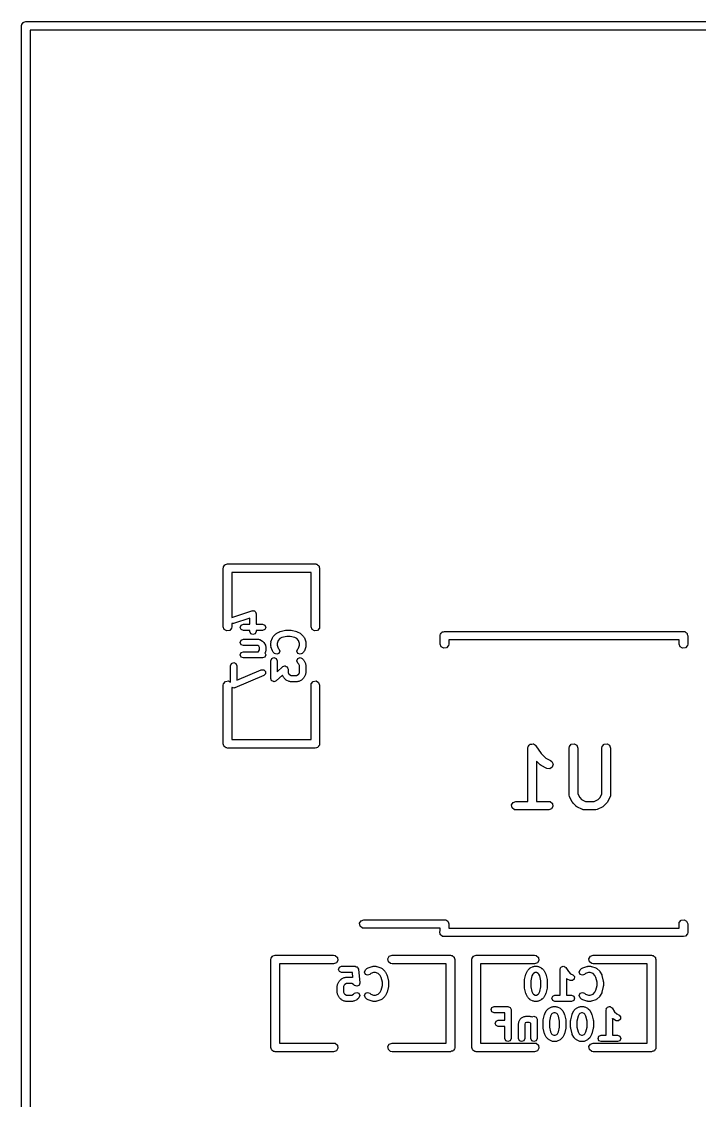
# Model space of a CAD drawing. Extents: x 0.04 to 3.57, y 0.34 to 1.61.
# Drawn here: x 0.035 to 0.499, y 0.874 to 1.611 of the extents above; entities that cross this region are included whole.
import ezdxf

# ---------------------------------------------------------------- set-up
doc = ezdxf.new("R2010")
doc.units = 0
doc.header["$MEASUREMENT"] = 0
doc.layers.add('BLACK', color=7, linetype='CONTINUOUS')

msp = doc.modelspace()

# ---------------------------------------------------------------- linework, layer by layer
at = {"layer": 'BLACK', "linetype": 'CONTINUOUS'}
for p, q in [((0.035394, 1.60787), (0.035461, 1.60826)), ((0.035394, 0.407087), (0.035394, 1.60787)), ((0.035438, 1.60839), (0.035504, 1.6085)), ((0.035461, 1.60826), (0.035438, 1.60839)), ((0.035504, 1.6085), (0.035572, 1.60888)), ((0.035572, 1.60888), (0.036065, 1.60947)), ((0.036065, 1.60947), (0.036449, 1.61014)), ((0.036449, 1.61014), (0.036699, 1.61023)), ((0.036699, 1.61023), (0.03687, 1.61043)), ((0.03687, 1.61043), (0.037626, 1.61056)), ((0.037626, 1.61056), (0.038346, 1.61083)), ((0.038346, 1.61083), (1.77063, 1.61083)), ((0.041299, 1.60492), (0.041299, 0.410039)), ((1.76768, 1.60492), (0.041299, 1.60492)), ((0.173525, 1.23827), (0.174018, 1.23886)), ((0.174018, 1.23886), (0.174401, 1.23953)), ((0.174401, 1.23953), (0.174652, 1.23962)), ((0.174652, 1.23962), (0.174823, 1.23982)), ((0.174823, 1.23982), (0.175578, 1.23995)), ((0.175578, 1.23995), (0.176299, 1.24022)), ((0.176299, 1.24022), (0.236299, 1.24022)), ((0.236299, 1.24022), (0.236683, 1.24015)), ((0.236683, 1.24015), (0.236812, 1.24017)), ((0.236812, 1.24017), (0.236926, 1.24011)), ((0.236926, 1.24011), (0.237309, 1.24004)), ((0.237309, 1.24004), (0.237897, 1.23955)), ((0.237897, 1.23955), (0.238561, 1.23916)), ((0.238561, 1.23916), (0.238652, 1.23891)), ((0.238652, 1.23891), (0.238856, 1.23874)), ((0.238856, 1.23874), (0.23899, 1.23798)), ((0.173346, 1.23726), (0.173414, 1.23765)), ((0.173346, 1.19726), (0.173346, 1.23726)), ((0.173391, 1.23778), (0.173457, 1.23789)), ((0.173414, 1.23765), (0.173391, 1.23778)), ((0.173457, 1.23789), (0.173525, 1.23827)), ((0.233346, 1.23431), (0.179252, 1.23431)), ((0.179252, 1.23431), (0.179252, 1.20365)), ((0.233346, 1.19726), (0.233346, 1.23431)), ((0.23899, 1.23798), (0.239252, 1.23726)), ((0.239252, 1.23726), (0.239252, 1.19726)), ((0.179252, 1.20365), (0.192965, 1.20822)), ((0.191494, 1.2032), (0.180253, 1.19946)), ((0.191494, 1.19895), (0.191494, 1.2032)), ((0.192965, 1.20822), (0.193317, 1.2082)), ((0.193317, 1.2082), (0.193644, 1.20834)), ((0.193644, 1.20834), (0.194107, 1.20814)), ((0.194107, 1.20814), (0.194606, 1.20811)), ((0.194606, 1.20811), (0.194838, 1.20784)), ((0.194838, 1.20784), (0.195165, 1.20771)), ((0.195165, 1.20771), (0.195356, 1.20724)), ((0.195356, 1.20724), (0.195684, 1.20687)), ((0.195684, 1.20687), (0.195659, 1.20651)), ((0.195659, 1.20651), (0.195794, 1.20619)), ((0.195794, 1.20619), (0.195794, 1.19895)), ((0.174037, 1.19537), (0.173346, 1.19726)), ((0.175786, 1.19436), (0.174037, 1.19537)), ((0.177776, 1.19471), (0.175786, 1.19436)), ((0.179074, 1.19625), (0.177776, 1.19471)), ((0.179252, 1.19726), (0.179074, 1.19625)), ((0.180253, 1.19946), (0.179252, 1.19953)), ((0.179252, 1.19953), (0.179252, 1.19726)), ((0.184928, 1.1968), (0.185557, 1.19832)), ((0.185557, 1.19528), (0.184928, 1.1968)), ((0.185557, 1.19832), (0.187078, 1.19895)), ((0.187078, 1.19465), (0.185557, 1.19528)), ((0.187078, 1.19895), (0.191494, 1.19895)), ((0.191494, 1.19465), (0.187078, 1.19465)), ((0.191494, 1.19399), (0.191494, 1.19465)), ((0.195794, 1.19895), (0.200211, 1.19895)), ((0.200211, 1.19465), (0.195794, 1.19465)), ((0.195794, 1.19465), (0.195794, 1.19399)), ((0.200211, 1.19895), (0.201731, 1.19832)), ((0.201731, 1.19528), (0.200211, 1.19465)), ((0.201731, 1.19832), (0.202361, 1.1968)), ((0.202361, 1.1968), (0.201731, 1.19528)), ((0.21218, 1.19389), (0.215932, 1.19483)), ((0.215932, 1.19483), (0.216202, 1.19479)), ((0.216202, 1.19479), (0.216454, 1.19489)), ((0.216454, 1.19489), (0.219268, 1.19489)), ((0.219268, 1.19489), (0.21952, 1.19479)), ((0.21952, 1.19479), (0.21979, 1.19483)), ((0.21979, 1.19483), (0.223542, 1.19389)), ((0.234037, 1.19537), (0.233346, 1.19726)), ((0.235786, 1.19436), (0.234037, 1.19537)), ((0.237776, 1.19471), (0.235786, 1.19436)), ((0.239074, 1.19625), (0.237776, 1.19471)), ((0.239252, 1.19726), (0.239074, 1.19625)), ((0.184928, 1.18649), (0.185557, 1.18801)), ((0.185557, 1.18801), (0.187078, 1.18864)), ((0.187078, 1.18864), (0.197397, 1.18864)), ((0.192124, 1.19247), (0.191494, 1.19399)), ((0.193644, 1.19184), (0.192124, 1.19247)), ((0.195165, 1.19247), (0.193644, 1.19184)), ((0.195794, 1.19399), (0.195165, 1.19247)), ((0.197397, 1.18864), (0.197859, 1.18844)), ((0.197859, 1.18844), (0.198358, 1.18841)), ((0.198358, 1.18841), (0.200235, 1.18747)), ((0.200235, 1.18747), (0.200681, 1.18696)), ((0.205971, 1.18686), (0.20691, 1.18967)), ((0.20691, 1.18967), (0.207237, 1.19005)), ((0.207237, 1.19005), (0.207429, 1.19051)), ((0.207429, 1.19051), (0.209305, 1.19239)), ((0.209305, 1.19239), (0.209632, 1.19252)), ((0.209632, 1.19252), (0.209864, 1.19279)), ((0.209864, 1.19279), (0.21174, 1.19373)), ((0.210828, 1.18783), (0.210161, 1.18583)), ((0.212099, 1.1891), (0.210828, 1.18783)), ((0.21174, 1.19373), (0.211984, 1.19374)), ((0.211984, 1.19374), (0.21218, 1.19389)), ((0.213452, 1.18978), (0.212099, 1.1891)), ((0.216719, 1.19059), (0.213452, 1.18978)), ((0.219004, 1.19059), (0.216719, 1.19059)), ((0.22227, 1.18978), (0.219004, 1.19059)), ((0.223623, 1.1891), (0.22227, 1.18978)), ((0.223542, 1.19389), (0.223738, 1.19374)), ((0.224894, 1.18783), (0.223623, 1.1891)), ((0.223738, 1.19374), (0.223982, 1.19373)), ((0.223982, 1.19373), (0.225858, 1.19279)), ((0.225561, 1.18583), (0.224894, 1.18783)), ((0.225858, 1.19279), (0.22609, 1.19252)), ((0.22609, 1.19252), (0.226417, 1.19239)), ((0.226417, 1.19239), (0.228293, 1.19051)), ((0.228293, 1.19051), (0.228485, 1.19005)), ((0.228485, 1.19005), (0.228813, 1.18967)), ((0.228813, 1.18967), (0.229751, 1.18686)), ((0.321654, 1.19114), (0.321721, 1.19153)), ((0.321654, 1.18543), (0.321654, 1.19114)), ((0.321698, 1.19165), (0.321764, 1.19177)), ((0.321721, 1.19153), (0.321698, 1.19165)), ((0.321764, 1.19177), (0.321832, 1.19215)), ((0.321832, 1.19215), (0.322325, 1.19274)), ((0.322325, 1.19274), (0.322708, 1.1934)), ((0.322708, 1.1934), (0.322959, 1.19349)), ((0.322959, 1.19349), (0.32313, 1.1937)), ((0.32313, 1.1937), (0.323885, 1.19383)), ((0.323885, 1.19383), (0.324606, 1.19409)), ((0.324606, 1.19409), (0.487992, 1.19409)), ((0.485039, 1.18819), (0.327559, 1.18819)), ((0.327559, 1.18819), (0.327559, 1.18543)), ((0.485039, 1.18543), (0.485039, 1.18819)), ((0.487992, 1.19409), (0.488376, 1.19403)), ((0.488376, 1.19403), (0.488505, 1.19405)), ((0.488505, 1.19405), (0.488619, 1.19398)), ((0.488619, 1.19398), (0.489002, 1.19392)), ((0.489002, 1.19392), (0.48959, 1.19342)), ((0.48959, 1.19342), (0.490254, 1.19304)), ((0.490254, 1.19304), (0.490345, 1.19279)), ((0.490345, 1.19279), (0.490549, 1.19262)), ((0.490549, 1.19262), (0.490683, 1.19186)), ((0.490683, 1.19186), (0.490945, 1.19114)), ((0.490945, 1.19114), (0.490945, 1.18543)), ((0.185557, 1.18496), (0.184928, 1.18649)), ((0.187078, 1.18434), (0.185557, 1.18496)), ((0.185557, 1.17956), (0.187078, 1.18019)), ((0.196889, 1.18434), (0.187078, 1.18434)), ((0.187078, 1.18019), (0.197444, 1.18019)), ((0.19767, 1.18394), (0.196889, 1.18434)), ((0.197444, 1.18019), (0.197506, 1.18025)), ((0.197506, 1.18025), (0.198061, 1.18136)), ((0.198061, 1.18316), (0.19767, 1.18394)), ((0.198061, 1.18136), (0.198061, 1.18316)), ((0.200681, 1.18696), (0.201196, 1.18651)), ((0.201196, 1.18651), (0.202134, 1.18463)), ((0.202134, 1.1799), (0.201839, 1.1793)), ((0.202134, 1.18463), (0.20217, 1.18413)), ((0.20217, 1.18039), (0.202134, 1.1799)), ((0.20217, 1.18413), (0.202361, 1.18367)), ((0.202361, 1.18086), (0.20217, 1.18039)), ((0.202361, 1.18367), (0.202361, 1.18086)), ((0.205861, 1.18618), (0.205996, 1.1865)), ((0.205861, 1.1843), (0.205861, 1.18618)), ((0.205996, 1.18397), (0.205861, 1.1843)), ((0.205996, 1.1865), (0.205971, 1.18686)), ((0.205971, 1.18362), (0.205996, 1.18397)), ((0.20691, 1.18081), (0.205971, 1.18362)), ((0.207237, 1.18043), (0.20691, 1.18081)), ((0.207429, 1.17996), (0.207237, 1.18043)), ((0.208367, 1.17903), (0.207429, 1.17996)), ((0.210161, 1.18583), (0.210161, 1.18465)), ((0.210161, 1.18465), (0.210828, 1.18265)), ((0.210828, 1.18265), (0.211408, 1.18207)), ((0.211408, 1.18207), (0.212037, 1.18055)), ((0.212037, 1.18055), (0.211408, 1.17903)), ((0.223685, 1.18055), (0.224315, 1.18207)), ((0.224315, 1.17903), (0.223685, 1.18055)), ((0.224315, 1.18207), (0.224894, 1.18265)), ((0.224894, 1.18265), (0.225561, 1.18465)), ((0.225561, 1.18465), (0.225561, 1.18583)), ((0.228293, 1.17996), (0.227355, 1.17903)), ((0.228485, 1.18043), (0.228293, 1.17996)), ((0.228813, 1.18081), (0.228485, 1.18043)), ((0.229751, 1.18362), (0.228813, 1.18081)), ((0.229751, 1.18686), (0.229726, 1.1865)), ((0.229726, 1.1865), (0.229861, 1.18618)), ((0.229861, 1.1843), (0.229726, 1.18397)), ((0.229726, 1.18397), (0.229751, 1.18362)), ((0.229861, 1.18618), (0.229861, 1.1843)), ((0.322344, 1.18354), (0.321654, 1.18543)), ((0.324094, 1.18253), (0.322344, 1.18354)), ((0.326083, 1.18288), (0.324094, 1.18253)), ((0.327381, 1.18442), (0.326083, 1.18288)), ((0.327559, 1.18543), (0.327381, 1.18442)), ((0.48573, 1.18354), (0.485039, 1.18543)), ((0.487479, 1.18253), (0.48573, 1.18354)), ((0.489469, 1.18288), (0.487479, 1.18253)), ((0.490767, 1.18442), (0.489469, 1.18288)), ((0.490945, 1.18543), (0.490767, 1.18442)), ((0.178991, 1.17206), (0.180511, 1.17269)), ((0.180511, 1.17269), (0.182031, 1.17206)), ((0.184928, 1.17804), (0.185557, 1.17956)), ((0.185557, 1.17652), (0.184928, 1.17804)), ((0.187078, 1.17589), (0.185557, 1.17652)), ((0.200211, 1.17589), (0.187078, 1.17589)), ((0.201731, 1.17652), (0.200211, 1.17589)), ((0.202361, 1.17804), (0.201731, 1.17652)), ((0.201839, 1.1793), (0.202361, 1.17804)), ((0.205861, 1.17398), (0.206491, 1.1755)), ((0.205861, 1.16179), (0.205861, 1.17398)), ((0.206491, 1.1755), (0.208011, 1.17613)), ((0.208011, 1.17613), (0.209531, 1.1755)), ((0.209887, 1.1784), (0.208367, 1.17903)), ((0.209531, 1.1755), (0.210161, 1.17398)), ((0.211408, 1.17903), (0.209887, 1.1784)), ((0.210161, 1.17398), (0.210161, 1.16652)), ((0.223685, 1.17398), (0.224315, 1.1755)), ((0.224315, 1.17246), (0.223685, 1.17398)), ((0.225835, 1.1784), (0.224315, 1.17903)), ((0.224315, 1.1755), (0.225835, 1.17613)), ((0.225006, 1.17177), (0.224315, 1.17246)), ((0.227355, 1.17903), (0.225835, 1.1784)), ((0.225835, 1.17613), (0.227355, 1.1755)), ((0.227355, 1.1755), (0.228293, 1.17456)), ((0.228293, 1.17456), (0.228429, 1.17424)), ((0.228429, 1.17424), (0.228696, 1.174)), ((0.228696, 1.174), (0.229634, 1.17213)), ((0.178361, 1.17054), (0.178991, 1.17206)), ((0.178361, 1.15928), (0.178361, 1.17054)), ((0.182031, 1.17206), (0.182661, 1.17054)), ((0.182661, 1.17054), (0.182661, 1.16066)), ((0.182661, 1.16066), (0.199364, 1.16782)), ((0.199364, 1.16782), (0.20101, 1.16784)), ((0.20101, 1.16784), (0.202187, 1.16669)), ((0.202207, 1.16505), (0.201058, 1.16387)), ((0.202187, 1.16669), (0.202207, 1.16505)), ((0.210161, 1.16652), (0.2141, 1.16997)), ((0.2141, 1.16997), (0.214817, 1.17021)), ((0.214817, 1.17021), (0.215516, 1.1705)), ((0.215516, 1.1705), (0.215586, 1.17047)), ((0.215586, 1.17047), (0.215659, 1.1705)), ((0.215659, 1.1705), (0.216337, 1.17016)), ((0.216337, 1.17016), (0.217036, 1.16987)), ((0.217036, 1.16987), (0.217065, 1.1698)), ((0.217065, 1.1698), (0.217134, 1.16977)), ((0.217134, 1.16977), (0.217376, 1.16905)), ((0.217376, 1.16905), (0.217666, 1.16835)), ((0.217666, 1.16835), (0.217666, 1.16605)), ((0.217666, 1.16605), (0.218221, 1.16493)), ((0.225561, 1.17066), (0.225006, 1.17177)), ((0.225006, 1.16493), (0.225561, 1.16605)), ((0.225561, 1.16605), (0.225561, 1.17066)), ((0.229634, 1.17213), (0.22967, 1.17163)), ((0.22967, 1.16508), (0.229634, 1.16458)), ((0.22967, 1.17163), (0.229861, 1.17117)), ((0.229861, 1.16554), (0.22967, 1.16508)), ((0.229861, 1.17117), (0.229861, 1.16554)), ((0.173346, 1.15726), (0.173525, 1.15827)), ((0.173525, 1.15827), (0.174823, 1.15982)), ((0.174823, 1.15982), (0.176812, 1.16017)), ((0.176812, 1.16017), (0.178361, 1.15928)), ((0.201058, 1.16387), (0.181358, 1.15543)), ((0.206151, 1.16109), (0.205861, 1.16179)), ((0.206393, 1.16037), (0.206151, 1.16109)), ((0.206462, 1.16034), (0.206393, 1.16037)), ((0.206491, 1.16026), (0.206462, 1.16034)), ((0.20719, 1.15998), (0.206491, 1.16026)), ((0.207868, 1.15964), (0.20719, 1.15998)), ((0.20794, 1.15966), (0.207868, 1.15964)), ((0.208011, 1.15964), (0.20794, 1.15966)), ((0.20871, 1.15992), (0.208011, 1.15964)), ((0.209427, 1.16017), (0.20871, 1.15992)), ((0.213858, 1.16404), (0.209427, 1.16017)), ((0.214531, 1.1627), (0.213858, 1.16404)), ((0.214798, 1.16247), (0.214531, 1.1627)), ((0.214934, 1.16214), (0.214798, 1.16247)), ((0.215872, 1.1612), (0.214934, 1.16214)), ((0.216199, 1.16107), (0.215872, 1.1612)), ((0.216431, 1.1608), (0.216199, 1.16107)), ((0.218307, 1.15986), (0.216431, 1.1608)), ((0.218221, 1.16493), (0.218666, 1.16449)), ((0.218806, 1.15983), (0.218307, 1.15986)), ((0.218666, 1.16449), (0.219776, 1.16394)), ((0.219268, 1.15964), (0.218806, 1.15983)), ((0.223959, 1.15964), (0.219268, 1.15964)), ((0.219776, 1.16394), (0.223451, 1.16394)), ((0.223451, 1.16394), (0.224561, 1.16449)), ((0.224421, 1.15983), (0.223959, 1.15964)), ((0.22492, 1.15986), (0.224421, 1.15983)), ((0.224561, 1.16449), (0.225006, 1.16493)), ((0.226796, 1.1608), (0.22492, 1.15986)), ((0.227028, 1.16107), (0.226796, 1.1608)), ((0.227355, 1.1612), (0.227028, 1.16107)), ((0.228293, 1.16214), (0.227355, 1.1612)), ((0.228429, 1.16247), (0.228293, 1.16214)), ((0.228696, 1.1627), (0.228429, 1.16247)), ((0.229634, 1.16458), (0.228696, 1.1627)), ((0.233346, 1.15726), (0.233525, 1.15827)), ((0.233525, 1.15827), (0.234823, 1.15982)), ((0.234823, 1.15982), (0.236812, 1.16017)), ((0.236812, 1.16017), (0.238561, 1.15916)), ((0.238561, 1.15916), (0.239252, 1.15726)), ((0.173346, 1.11726), (0.173346, 1.15726)), ((0.179398, 1.15572), (0.179252, 1.15578)), ((0.179252, 1.15578), (0.179252, 1.12022)), ((0.179713, 1.15541), (0.179398, 1.15572)), ((0.180128, 1.15541), (0.179713, 1.15541)), ((0.180511, 1.15525), (0.180128, 1.15541)), ((0.180918, 1.15542), (0.180511, 1.15525)), ((0.181358, 1.15543), (0.180918, 1.15542)), ((0.233346, 1.12022), (0.233346, 1.15726)), ((0.239252, 1.15726), (0.239252, 1.11726)), ((0.173609, 1.11654), (0.173346, 1.11726)), ((0.173742, 1.11579), (0.173609, 1.11654)), ((0.173946, 1.11562), (0.173742, 1.11579)), ((0.174037, 1.11537), (0.173946, 1.11562)), ((0.174702, 1.11498), (0.174037, 1.11537)), ((0.175289, 1.11449), (0.174702, 1.11498)), ((0.175673, 1.11442), (0.175289, 1.11449)), ((0.175786, 1.11436), (0.175673, 1.11442)), ((0.175916, 1.11438), (0.175786, 1.11436)), ((0.176299, 1.11431), (0.175916, 1.11438)), ((0.236299, 1.11431), (0.176299, 1.11431)), ((0.179252, 1.12022), (0.233346, 1.12022)), ((0.23702, 1.11457), (0.236299, 1.11431)), ((0.237776, 1.11471), (0.23702, 1.11457)), ((0.237947, 1.11491), (0.237776, 1.11471)), ((0.238197, 1.115), (0.237947, 1.11491)), ((0.238581, 1.11567), (0.238197, 1.115)), ((0.239074, 1.11625), (0.238581, 1.11567)), ((0.239142, 1.11664), (0.239074, 1.11625)), ((0.239207, 1.11675), (0.239142, 1.11664)), ((0.239252, 1.11726), (0.239184, 1.11688)), ((0.239184, 1.11688), (0.239207, 1.11675)), ((0.381724, 1.11432), (0.381902, 1.11533)), ((0.381724, 1.07791), (0.381724, 1.11432)), ((0.381902, 1.11533), (0.382011, 1.11546)), ((0.382011, 1.11546), (0.38203, 1.11563)), ((0.38203, 1.11563), (0.38265, 1.11622)), ((0.38265, 1.11622), (0.3832, 1.11688)), ((0.3832, 1.11688), (0.383368, 1.11691)), ((0.383368, 1.11691), (0.38349, 1.11703)), ((0.38349, 1.11703), (0.384346, 1.11708)), ((0.384346, 1.11708), (0.38519, 1.11723)), ((0.38519, 1.11723), (0.385337, 1.11715)), ((0.385337, 1.11715), (0.385506, 1.11716)), ((0.385506, 1.11716), (0.386196, 1.11665)), ((0.386196, 1.11665), (0.386939, 1.11622)), ((0.386939, 1.11622), (0.386997, 1.11606)), ((0.386997, 1.11606), (0.387134, 1.11596)), ((0.387134, 1.11596), (0.390721, 1.11058)), ((0.409846, 1.11432), (0.410024, 1.11533)), ((0.409846, 1.08245), (0.409846, 1.11432)), ((0.410024, 1.11533), (0.411322, 1.11688)), ((0.411322, 1.11688), (0.413311, 1.11723)), ((0.413311, 1.11723), (0.41506, 1.11622)), ((0.41506, 1.11622), (0.415751, 1.11432)), ((0.415751, 1.11432), (0.415751, 1.08315)), ((0.432343, 1.11432), (0.432521, 1.11533)), ((0.432343, 1.08315), (0.432343, 1.11432)), ((0.432521, 1.11533), (0.433819, 1.11688)), ((0.433819, 1.11688), (0.435808, 1.11723)), ((0.435808, 1.11723), (0.437557, 1.11622)), ((0.437557, 1.11622), (0.438248, 1.11432)), ((0.438248, 1.11432), (0.438248, 1.08245)), ((0.390721, 1.11058), (0.393925, 1.10738)), ((0.393925, 1.10738), (0.397246, 1.10572)), ((0.390088, 1.10286), (0.38763, 1.10532)), ((0.38763, 1.10532), (0.38763, 1.07791)), ((0.390146, 1.10283), (0.390088, 1.10286)), ((0.390855, 1.10231), (0.390146, 1.10283)), ((0.394605, 1.10043), (0.390855, 1.10231)), ((0.396611, 1.1002), (0.394605, 1.10043)), ((0.398297, 1.10132), (0.396611, 1.1002)), ((0.397246, 1.10572), (0.39807, 1.10511)), ((0.39807, 1.10511), (0.398873, 1.10325)), ((0.398873, 1.10325), (0.398297, 1.10132)), ((0.37052, 1.07547), (0.37153, 1.07722)), ((0.37153, 1.07722), (0.373428, 1.07791)), ((0.373428, 1.07791), (0.381724, 1.07791)), ((0.38763, 1.07791), (0.395925, 1.07791)), ((0.395925, 1.07791), (0.396935, 1.07773)), ((0.396935, 1.07773), (0.398483, 1.07643)), ((0.409906, 1.08229), (0.409846, 1.08245)), ((0.409865, 1.08211), (0.409906, 1.08229)), ((0.410157, 1.08113), (0.409865, 1.08211)), ((0.412032, 1.07738), (0.410157, 1.08113)), ((0.412079, 1.07734), (0.412032, 1.07738)), ((0.412585, 1.07662), (0.412079, 1.07734)), ((0.41446, 1.07474), (0.412585, 1.07662)), ((0.415751, 1.08315), (0.4171, 1.08045)), ((0.4171, 1.08045), (0.418297, 1.07926)), ((0.418297, 1.07926), (0.420994, 1.07791)), ((0.420994, 1.07791), (0.427099, 1.07791)), ((0.427099, 1.07791), (0.429797, 1.07926)), ((0.429797, 1.07926), (0.430994, 1.08045)), ((0.430994, 1.08045), (0.432343, 1.08315)), ((0.435509, 1.07662), (0.433634, 1.07474)), ((0.435536, 1.07667), (0.435509, 1.07662)), ((0.436062, 1.07738), (0.435536, 1.07667)), ((0.437936, 1.08113), (0.436062, 1.07738)), ((0.437957, 1.08131), (0.437936, 1.08113)), ((0.43807, 1.08144), (0.437957, 1.08131)), ((0.438248, 1.08245), (0.43807, 1.08144)), ((0.370871, 1.07348), (0.37052, 1.07547)), ((0.372418, 1.07218), (0.370871, 1.07348)), ((0.373428, 1.072), (0.372418, 1.07218)), ((0.395925, 1.072), (0.373428, 1.072)), ((0.397823, 1.07269), (0.395925, 1.072)), ((0.398833, 1.07444), (0.397823, 1.07269)), ((0.398483, 1.07643), (0.398833, 1.07444)), ((0.414518, 1.07471), (0.41446, 1.07474)), ((0.415227, 1.07419), (0.414518, 1.07471)), ((0.418977, 1.07231), (0.415227, 1.07419)), ((0.419152, 1.07229), (0.418977, 1.07231)), ((0.419287, 1.07218), (0.419152, 1.07229)), ((0.420297, 1.072), (0.419287, 1.07218)), ((0.427796, 1.072), (0.420297, 1.072)), ((0.427962, 1.07206), (0.427796, 1.072)), ((0.428134, 1.07202), (0.427962, 1.07206)), ((0.429117, 1.07231), (0.428134, 1.07202)), ((0.432866, 1.07419), (0.429117, 1.07231)), ((0.432911, 1.07423), (0.432866, 1.07419)), ((0.433634, 1.07474), (0.432911, 1.07423)), ((0.26658, 0.994607), (0.26759, 0.996356)), ((0.26759, 0.996356), (0.269488, 0.997047)), ((0.269488, 0.997047), (0.324606, 0.997047)), ((0.324606, 0.997047), (0.32499, 0.99698)), ((0.32499, 0.99698), (0.325119, 0.997002)), ((0.325119, 0.997002), (0.325233, 0.996937)), ((0.325233, 0.996937), (0.325616, 0.996869)), ((0.325616, 0.996869), (0.326204, 0.996376)), ((0.326204, 0.996376), (0.326868, 0.995992)), ((0.326868, 0.995992), (0.326959, 0.995742)), ((0.326959, 0.995742), (0.327163, 0.995571)), ((0.327163, 0.995571), (0.327297, 0.994815)), ((0.485217, 0.995104), (0.486516, 0.996652)), ((0.486516, 0.996652), (0.488505, 0.997002)), ((0.488505, 0.997002), (0.490254, 0.995992)), ((0.490254, 0.995992), (0.490945, 0.994094)), ((0.266931, 0.992618), (0.26658, 0.994607)), ((0.268478, 0.99132), (0.266931, 0.992618)), ((0.269488, 0.991142), (0.268478, 0.99132)), ((0.321654, 0.991142), (0.269488, 0.991142)), ((0.321391, 0.988899), (0.321654, 0.989353)), ((0.321742, 0.986909), (0.321391, 0.988899)), ((0.321654, 0.989353), (0.321654, 0.991142)), ((0.327297, 0.994815), (0.327559, 0.994094)), ((0.327559, 0.994094), (0.327559, 0.991339)), ((0.327559, 0.991339), (0.485039, 0.991339)), ((0.485039, 0.994094), (0.485217, 0.995104)), ((0.485039, 0.991339), (0.485039, 0.994094)), ((0.490945, 0.988386), (0.490767, 0.987376)), ((0.490945, 0.994094), (0.490945, 0.988386)), ((0.323289, 0.985611), (0.321742, 0.986909)), ((0.324299, 0.985433), (0.323289, 0.985611)), ((0.487685, 0.985433), (0.324299, 0.985433)), ((0.488117, 0.98559), (0.487685, 0.985433)), ((0.489469, 0.985829), (0.488117, 0.98559)), ((0.490767, 0.987376), (0.489469, 0.985829)), ((0.205846, 0.969764), (0.205914, 0.970147)), ((0.205846, 0.909764), (0.205846, 0.969764)), ((0.205891, 0.970277), (0.205957, 0.97039)), ((0.205914, 0.970147), (0.205891, 0.970277)), ((0.205957, 0.97039), (0.206025, 0.970774)), ((0.206025, 0.970774), (0.206518, 0.971361)), ((0.206518, 0.971361), (0.206901, 0.972026)), ((0.206901, 0.972026), (0.207152, 0.972117)), ((0.207152, 0.972117), (0.207323, 0.972321)), ((0.207323, 0.972321), (0.208078, 0.972454)), ((0.208078, 0.972454), (0.208799, 0.972717)), ((0.208799, 0.972717), (0.248799, 0.972717)), ((0.248799, 0.966811), (0.211752, 0.966811)), ((0.211752, 0.966811), (0.211752, 0.912717)), ((0.248799, 0.972717), (0.249809, 0.972538)), ((0.250697, 0.967502), (0.248799, 0.966811)), ((0.249809, 0.972538), (0.251356, 0.97124)), ((0.251707, 0.969251), (0.250697, 0.967502)), ((0.251356, 0.97124), (0.251707, 0.969251)), ((0.285891, 0.970277), (0.286901, 0.972026)), ((0.286242, 0.968287), (0.285891, 0.970277)), ((0.287789, 0.966989), (0.286242, 0.968287)), ((0.286901, 0.972026), (0.288799, 0.972717)), ((0.288799, 0.966811), (0.287789, 0.966989)), ((0.288799, 0.972717), (0.328799, 0.972717)), ((0.325846, 0.966811), (0.288799, 0.966811)), ((0.325846, 0.912717), (0.325846, 0.966811)), ((0.328799, 0.972717), (0.329183, 0.972649)), ((0.329183, 0.972649), (0.329312, 0.972672)), ((0.329312, 0.972672), (0.329426, 0.972606)), ((0.329426, 0.972606), (0.329809, 0.972538)), ((0.329809, 0.972538), (0.330397, 0.972045)), ((0.330397, 0.972045), (0.331061, 0.971662)), ((0.331061, 0.971662), (0.331152, 0.971411)), ((0.331152, 0.971411), (0.331356, 0.97124)), ((0.331356, 0.97124), (0.33149, 0.970485)), ((0.33149, 0.970485), (0.331752, 0.969764)), ((0.331752, 0.969764), (0.331752, 0.909764)), ((0.343346, 0.969764), (0.343414, 0.970147)), ((0.343346, 0.909764), (0.343346, 0.969764)), ((0.343391, 0.970277), (0.343457, 0.97039)), ((0.343414, 0.970147), (0.343391, 0.970277)), ((0.343457, 0.97039), (0.343525, 0.970774)), ((0.343525, 0.970774), (0.344018, 0.971361)), ((0.344018, 0.971361), (0.344401, 0.972026)), ((0.344401, 0.972026), (0.344652, 0.972117)), ((0.344652, 0.972117), (0.344823, 0.972321)), ((0.344823, 0.972321), (0.345578, 0.972454)), ((0.345578, 0.972454), (0.346299, 0.972717)), ((0.346299, 0.972717), (0.386299, 0.972717)), ((0.386299, 0.966811), (0.349252, 0.966811)), ((0.349252, 0.966811), (0.349252, 0.912717)), ((0.386299, 0.972717), (0.387309, 0.972538)), ((0.388197, 0.967502), (0.386299, 0.966811)), ((0.387309, 0.972538), (0.388856, 0.97124)), ((0.389207, 0.969251), (0.388197, 0.967502)), ((0.388856, 0.97124), (0.389207, 0.969251)), ((0.423391, 0.970277), (0.424401, 0.972026)), ((0.423742, 0.968287), (0.423391, 0.970277)), ((0.425289, 0.966989), (0.423742, 0.968287)), ((0.424401, 0.972026), (0.426299, 0.972717)), ((0.426299, 0.966811), (0.425289, 0.966989)), ((0.426299, 0.972717), (0.466299, 0.972717)), ((0.463346, 0.966811), (0.426299, 0.966811)), ((0.463346, 0.912717), (0.463346, 0.966811)), ((0.466299, 0.972717), (0.466683, 0.972649)), ((0.466683, 0.972649), (0.466812, 0.972672)), ((0.466812, 0.972672), (0.466926, 0.972606)), ((0.466926, 0.972606), (0.467309, 0.972538)), ((0.467309, 0.972538), (0.467897, 0.972045)), ((0.467897, 0.972045), (0.468561, 0.971662)), ((0.468561, 0.971662), (0.468652, 0.971411)), ((0.468652, 0.971411), (0.468856, 0.97124)), ((0.468856, 0.97124), (0.46899, 0.970485)), ((0.46899, 0.970485), (0.469252, 0.969764)), ((0.469252, 0.969764), (0.469252, 0.909764)), ((0.252109, 0.963052), (0.252738, 0.964572)), ((0.252738, 0.961532), (0.252109, 0.963052)), ((0.252738, 0.964572), (0.254259, 0.965202)), ((0.254259, 0.960902), (0.252738, 0.961532)), ((0.254259, 0.965202), (0.26364, 0.965202)), ((0.261694, 0.960902), (0.254259, 0.960902)), ((0.262025, 0.957589), (0.261694, 0.960902)), ((0.26364, 0.965202), (0.264308, 0.964925)), ((0.264308, 0.964925), (0.265001, 0.964716)), ((0.265001, 0.964716), (0.265055, 0.964616)), ((0.265055, 0.964616), (0.26516, 0.964572)), ((0.26516, 0.964572), (0.265437, 0.963904)), ((0.265437, 0.963904), (0.265779, 0.963266)), ((0.265779, 0.963266), (0.266717, 0.953885)), ((0.269933, 0.961176), (0.270562, 0.962696)), ((0.270562, 0.959655), (0.269933, 0.961176)), ((0.270562, 0.962696), (0.2715, 0.963634)), ((0.272083, 0.959026), (0.270562, 0.959655)), ((0.2715, 0.963634), (0.271963, 0.963826)), ((0.271963, 0.963826), (0.272341, 0.964153)), ((0.273603, 0.959655), (0.272083, 0.959026)), ((0.272341, 0.964153), (0.275155, 0.965092)), ((0.274182, 0.960235), (0.273603, 0.959655)), ((0.276184, 0.960902), (0.274182, 0.960235)), ((0.275155, 0.965092), (0.275508, 0.965066)), ((0.275508, 0.965066), (0.275835, 0.965202)), ((0.275835, 0.965202), (0.277711, 0.965202)), ((0.277362, 0.960902), (0.276184, 0.960902)), ((0.279364, 0.960235), (0.277362, 0.960902)), ((0.277711, 0.965202), (0.278038, 0.965066)), ((0.278038, 0.965066), (0.278391, 0.965092)), ((0.278391, 0.965092), (0.281205, 0.964153)), ((0.280635, 0.958964), (0.279364, 0.960235)), ((0.281311, 0.957611), (0.280635, 0.958964)), ((0.281205, 0.964153), (0.281583, 0.963826)), ((0.281583, 0.963826), (0.282046, 0.963634)), ((0.282046, 0.963634), (0.283922, 0.961758)), ((0.283922, 0.961758), (0.284057, 0.961431)), ((0.284057, 0.961431), (0.284325, 0.961199)), ((0.284325, 0.961199), (0.285263, 0.959323)), ((0.285263, 0.959323), (0.28528, 0.959079)), ((0.28528, 0.959079), (0.285426, 0.958883)), ((0.285426, 0.958883), (0.286364, 0.95513)), ((0.379354, 0.956069), (0.380292, 0.959821)), ((0.380292, 0.959821), (0.380437, 0.960017)), ((0.380437, 0.960017), (0.380455, 0.960261)), ((0.380455, 0.960261), (0.381393, 0.962137)), ((0.381393, 0.962137), (0.38166, 0.962369)), ((0.38166, 0.962369), (0.381796, 0.962696)), ((0.381796, 0.962696), (0.382734, 0.963634)), ((0.382734, 0.963634), (0.383061, 0.963769)), ((0.383061, 0.963769), (0.383292, 0.964037)), ((0.383292, 0.964037), (0.385169, 0.964975)), ((0.384406, 0.958549), (0.38359, 0.955282)), ((0.385083, 0.959902), (0.384406, 0.958549)), ((0.385527, 0.960347), (0.385083, 0.959902)), ((0.385169, 0.964975), (0.385668, 0.96501)), ((0.386638, 0.960902), (0.385527, 0.960347)), ((0.385668, 0.96501), (0.38613, 0.965202)), ((0.38613, 0.965202), (0.388006, 0.965202)), ((0.387499, 0.960902), (0.386638, 0.960902)), ((0.388609, 0.960347), (0.387499, 0.960902)), ((0.388006, 0.965202), (0.388469, 0.96501)), ((0.388469, 0.96501), (0.388968, 0.964975)), ((0.389054, 0.959902), (0.388609, 0.960347)), ((0.388968, 0.964975), (0.390844, 0.964037)), ((0.38973, 0.958549), (0.389054, 0.959902)), ((0.390547, 0.955282), (0.38973, 0.958549)), ((0.390844, 0.964037), (0.391076, 0.963769)), ((0.391076, 0.963769), (0.391403, 0.963634)), ((0.391403, 0.963634), (0.392341, 0.962696)), ((0.392341, 0.962696), (0.392476, 0.962369)), ((0.392476, 0.962369), (0.392744, 0.962137)), ((0.392744, 0.962137), (0.393682, 0.960261)), ((0.393682, 0.960261), (0.393699, 0.960017)), ((0.393699, 0.960017), (0.393844, 0.959821)), ((0.393844, 0.959821), (0.394783, 0.956069)), ((0.40368, 0.963052), (0.403765, 0.963256)), ((0.40368, 0.945502), (0.40368, 0.963052)), ((0.403722, 0.963474), (0.40407, 0.963994)), ((0.403765, 0.963256), (0.403722, 0.963474)), ((0.40407, 0.963994), (0.40431, 0.964572)), ((0.40431, 0.964572), (0.404514, 0.964657)), ((0.404514, 0.964657), (0.404638, 0.964841)), ((0.404638, 0.964841), (0.405252, 0.964962)), ((0.405252, 0.964962), (0.40583, 0.965202)), ((0.40583, 0.965202), (0.406035, 0.965117)), ((0.406035, 0.965117), (0.406252, 0.96516)), ((0.406252, 0.96516), (0.406772, 0.964812)), ((0.406772, 0.964812), (0.40735, 0.964572)), ((0.40735, 0.964572), (0.407435, 0.964368)), ((0.407435, 0.964368), (0.407619, 0.964244)), ((0.407619, 0.964244), (0.409377, 0.961607)), ((0.409377, 0.961607), (0.410856, 0.960128)), ((0.410856, 0.960128), (0.41242, 0.959346)), ((0.41242, 0.959346), (0.413498, 0.958103)), ((0.416813, 0.961176), (0.417443, 0.962696)), ((0.417443, 0.959655), (0.416813, 0.961176)), ((0.417443, 0.962696), (0.418381, 0.963634)), ((0.418963, 0.959026), (0.417443, 0.959655)), ((0.418381, 0.963634), (0.418844, 0.963826)), ((0.418844, 0.963826), (0.419222, 0.964153)), ((0.420484, 0.959655), (0.418963, 0.959026)), ((0.419222, 0.964153), (0.422036, 0.965092)), ((0.421063, 0.960235), (0.420484, 0.959655)), ((0.423065, 0.960902), (0.421063, 0.960235)), ((0.422036, 0.965092), (0.422389, 0.965066)), ((0.422389, 0.965066), (0.422716, 0.965202)), ((0.422716, 0.965202), (0.424592, 0.965202)), ((0.424243, 0.960902), (0.423065, 0.960902)), ((0.426245, 0.960235), (0.424243, 0.960902)), ((0.424592, 0.965202), (0.424919, 0.965066)), ((0.424919, 0.965066), (0.425272, 0.965092)), ((0.425272, 0.965092), (0.428086, 0.964153)), ((0.427516, 0.958964), (0.426245, 0.960235)), ((0.428192, 0.957611), (0.427516, 0.958964)), ((0.428086, 0.964153), (0.428464, 0.963826)), ((0.428464, 0.963826), (0.428927, 0.963634)), ((0.428927, 0.963634), (0.430803, 0.961758)), ((0.430803, 0.961758), (0.430938, 0.961431)), ((0.430938, 0.961431), (0.431206, 0.961199)), ((0.431206, 0.961199), (0.432144, 0.959323)), ((0.432144, 0.959323), (0.432161, 0.959079)), ((0.432161, 0.959079), (0.432306, 0.958883)), ((0.432306, 0.958883), (0.433245, 0.95513)), ((0.251171, 0.951795), (0.251362, 0.952257)), ((0.251171, 0.947104), (0.251171, 0.951795)), ((0.251362, 0.952257), (0.251398, 0.952756)), ((0.251398, 0.952756), (0.252336, 0.954632)), ((0.252336, 0.954632), (0.252603, 0.954864)), ((0.252603, 0.954864), (0.252738, 0.955191)), ((0.252738, 0.955191), (0.253677, 0.956129)), ((0.253677, 0.956129), (0.254003, 0.956265)), ((0.254003, 0.956265), (0.254235, 0.956532)), ((0.254235, 0.956532), (0.256111, 0.95747)), ((0.256026, 0.952397), (0.255471, 0.951287)), ((0.255471, 0.951287), (0.255471, 0.947612)), ((0.25647, 0.952842), (0.256026, 0.952397)), ((0.256111, 0.95747), (0.256611, 0.957506)), ((0.257581, 0.953397), (0.25647, 0.952842)), ((0.256611, 0.957506), (0.257073, 0.957697)), ((0.257073, 0.957697), (0.261763, 0.957697)), ((0.261256, 0.953397), (0.257581, 0.953397)), ((0.262366, 0.952842), (0.261256, 0.953397)), ((0.261763, 0.957697), (0.262025, 0.957589)), ((0.263057, 0.952151), (0.262366, 0.952842)), ((0.263163, 0.952107), (0.263057, 0.952151)), ((0.263216, 0.952007), (0.263163, 0.952107)), ((0.263909, 0.951798), (0.263216, 0.952007)), ((0.264578, 0.951521), (0.263909, 0.951798)), ((0.264683, 0.951564), (0.264578, 0.951521)), ((0.264792, 0.951532), (0.264683, 0.951564)), ((0.265429, 0.951874), (0.264792, 0.951532)), ((0.266098, 0.952151), (0.265429, 0.951874)), ((0.266142, 0.952256), (0.266098, 0.952151)), ((0.266242, 0.952309), (0.266142, 0.952256)), ((0.266451, 0.953002), (0.266242, 0.952309)), ((0.266728, 0.953671), (0.266451, 0.953002)), ((0.266717, 0.953885), (0.266684, 0.953776)), ((0.266684, 0.953776), (0.266728, 0.953671)), ((0.282128, 0.954344), (0.281311, 0.957611)), ((0.281311, 0.948793), (0.282128, 0.952059)), ((0.282128, 0.952059), (0.282128, 0.954344)), ((0.286364, 0.951273), (0.285426, 0.947521)), ((0.286364, 0.95513), (0.286323, 0.954861)), ((0.286323, 0.954861), (0.286428, 0.954609)), ((0.286428, 0.951795), (0.286323, 0.951543)), ((0.286323, 0.951543), (0.286364, 0.951273)), ((0.286428, 0.954609), (0.286428, 0.951795)), ((0.37929, 0.955547), (0.379394, 0.955799)), ((0.37929, 0.950857), (0.37929, 0.955547)), ((0.379394, 0.955799), (0.379354, 0.956069)), ((0.38359, 0.955282), (0.38359, 0.951121)), ((0.390547, 0.951121), (0.390547, 0.955282)), ((0.394783, 0.956069), (0.394742, 0.955799)), ((0.394742, 0.955799), (0.394847, 0.955547)), ((0.394847, 0.955547), (0.394847, 0.950857)), ((0.408062, 0.956841), (0.40798, 0.956923)), ((0.40798, 0.956923), (0.40798, 0.945502)), ((0.408389, 0.956706), (0.408062, 0.956841)), ((0.408621, 0.956438), (0.408389, 0.956706)), ((0.410497, 0.9555), (0.408621, 0.956438)), ((0.412139, 0.955384), (0.410497, 0.9555)), ((0.413382, 0.956462), (0.412139, 0.955384)), ((0.413498, 0.958103), (0.413382, 0.956462)), ((0.429009, 0.954344), (0.428192, 0.957611)), ((0.428192, 0.948793), (0.429009, 0.952059)), ((0.429009, 0.952059), (0.429009, 0.954344)), ((0.433245, 0.951273), (0.432306, 0.947521)), ((0.433245, 0.95513), (0.433204, 0.954861)), ((0.433204, 0.954861), (0.433309, 0.954609)), ((0.433309, 0.951795), (0.433204, 0.951543)), ((0.433204, 0.951543), (0.433245, 0.951273)), ((0.433309, 0.954609), (0.433309, 0.951795)), ((0.251362, 0.946642), (0.251171, 0.947104)), ((0.251398, 0.946143), (0.251362, 0.946642)), ((0.252336, 0.944267), (0.251398, 0.946143)), ((0.252603, 0.944035), (0.252336, 0.944267)), ((0.252738, 0.943708), (0.252603, 0.944035)), ((0.255471, 0.947612), (0.256026, 0.946502)), ((0.256026, 0.946502), (0.25647, 0.946057)), ((0.25647, 0.946057), (0.257581, 0.945502)), ((0.257581, 0.945502), (0.261256, 0.945502)), ((0.261256, 0.945502), (0.262366, 0.946057)), ((0.262366, 0.946057), (0.263057, 0.946748)), ((0.263057, 0.946748), (0.264578, 0.947378)), ((0.264578, 0.947378), (0.266098, 0.946748)), ((0.266098, 0.946748), (0.266728, 0.945228)), ((0.266728, 0.945228), (0.266098, 0.943708)), ((0.269933, 0.945228), (0.270562, 0.946748)), ((0.270562, 0.943708), (0.269933, 0.945228)), ((0.270562, 0.946748), (0.272082, 0.947378)), ((0.272082, 0.947378), (0.273603, 0.946748)), ((0.273603, 0.946748), (0.274182, 0.946169)), ((0.274182, 0.946169), (0.276184, 0.945502)), ((0.276184, 0.945502), (0.277362, 0.945502)), ((0.277362, 0.945502), (0.279364, 0.946169)), ((0.279364, 0.946169), (0.280635, 0.94744)), ((0.280635, 0.94744), (0.281311, 0.948793)), ((0.283922, 0.944646), (0.282046, 0.94277)), ((0.284057, 0.944973), (0.283922, 0.944646)), ((0.284325, 0.945205), (0.284057, 0.944973)), ((0.285263, 0.947081), (0.284325, 0.945205)), ((0.28528, 0.947325), (0.285263, 0.947081)), ((0.285426, 0.947521), (0.28528, 0.947325)), ((0.379394, 0.950605), (0.37929, 0.950857)), ((0.379354, 0.950335), (0.379394, 0.950605)), ((0.380292, 0.946583), (0.379354, 0.950335)), ((0.380437, 0.946386), (0.380292, 0.946583)), ((0.380455, 0.946143), (0.380437, 0.946386)), ((0.381393, 0.944267), (0.380455, 0.946143)), ((0.38166, 0.944035), (0.381393, 0.944267)), ((0.381796, 0.943708), (0.38166, 0.944035)), ((0.38359, 0.951121), (0.384406, 0.947855)), ((0.384406, 0.947855), (0.385083, 0.946502)), ((0.385083, 0.946502), (0.385527, 0.946057)), ((0.385527, 0.946057), (0.386638, 0.945502)), ((0.386638, 0.945502), (0.387499, 0.945502)), ((0.387499, 0.945502), (0.388609, 0.946057)), ((0.388609, 0.946057), (0.389054, 0.946502)), ((0.389054, 0.946502), (0.38973, 0.947855)), ((0.38973, 0.947855), (0.390547, 0.951121)), ((0.392476, 0.944035), (0.392341, 0.943708)), ((0.392744, 0.944267), (0.392476, 0.944035)), ((0.393682, 0.946143), (0.392744, 0.944267)), ((0.393699, 0.946386), (0.393682, 0.946143)), ((0.393844, 0.946583), (0.393699, 0.946386)), ((0.394783, 0.950335), (0.393844, 0.946583)), ((0.394847, 0.950857), (0.394742, 0.950605)), ((0.394742, 0.950605), (0.394783, 0.950335)), ((0.398052, 0.943352), (0.398681, 0.944872)), ((0.398681, 0.944872), (0.400202, 0.945502)), ((0.400202, 0.945502), (0.40368, 0.945502)), ((0.40798, 0.945502), (0.411459, 0.945502)), ((0.411459, 0.945502), (0.412979, 0.944872)), ((0.412979, 0.944872), (0.413609, 0.943352)), ((0.416813, 0.945228), (0.417443, 0.946748)), ((0.417443, 0.943708), (0.416813, 0.945228)), ((0.417443, 0.946748), (0.418963, 0.947378)), ((0.418963, 0.947378), (0.420484, 0.946748)), ((0.420484, 0.946748), (0.421063, 0.946169)), ((0.421063, 0.946169), (0.423065, 0.945502)), ((0.423065, 0.945502), (0.424243, 0.945502)), ((0.424243, 0.945502), (0.426245, 0.946169)), ((0.426245, 0.946169), (0.427516, 0.94744)), ((0.427516, 0.94744), (0.428192, 0.948793)), ((0.430803, 0.944646), (0.428927, 0.94277)), ((0.430938, 0.944973), (0.430803, 0.944646)), ((0.431206, 0.945205), (0.430938, 0.944973)), ((0.432144, 0.947081), (0.431206, 0.945205)), ((0.432161, 0.947325), (0.432144, 0.947081)), ((0.432306, 0.947521), (0.432161, 0.947325)), ((0.253677, 0.94277), (0.252738, 0.943708)), ((0.254003, 0.942634), (0.253677, 0.94277)), ((0.254235, 0.942367), (0.254003, 0.942634)), ((0.256111, 0.941429), (0.254235, 0.942367)), ((0.256611, 0.941393), (0.256111, 0.941429)), ((0.257073, 0.941202), (0.256611, 0.941393)), ((0.261763, 0.941202), (0.257073, 0.941202)), ((0.262226, 0.941393), (0.261763, 0.941202)), ((0.262725, 0.941429), (0.262226, 0.941393)), ((0.264601, 0.942367), (0.262725, 0.941429)), ((0.264833, 0.942634), (0.264601, 0.942367)), ((0.26516, 0.94277), (0.264833, 0.942634)), ((0.266098, 0.943708), (0.26516, 0.94277)), ((0.2715, 0.94277), (0.270562, 0.943708)), ((0.271963, 0.942578), (0.2715, 0.94277)), ((0.272341, 0.94225), (0.271963, 0.942578)), ((0.275155, 0.941312), (0.272341, 0.94225)), ((0.275508, 0.941337), (0.275155, 0.941312)), ((0.275835, 0.941202), (0.275508, 0.941337)), ((0.277711, 0.941202), (0.275835, 0.941202)), ((0.278038, 0.941337), (0.277711, 0.941202)), ((0.278391, 0.941312), (0.278038, 0.941337)), ((0.281205, 0.94225), (0.278391, 0.941312)), ((0.281583, 0.942578), (0.281205, 0.94225)), ((0.282046, 0.94277), (0.281583, 0.942578)), ((0.356466, 0.935552), (0.357096, 0.937072)), ((0.357096, 0.937072), (0.358616, 0.937702)), ((0.358616, 0.937702), (0.367997, 0.937702)), ((0.367997, 0.937702), (0.369517, 0.937072)), ((0.369517, 0.937072), (0.370147, 0.935552)), ((0.382734, 0.94277), (0.381796, 0.943708)), ((0.383061, 0.942634), (0.382734, 0.94277)), ((0.383292, 0.942367), (0.383061, 0.942634)), ((0.385169, 0.941429), (0.383292, 0.942367)), ((0.385668, 0.941393), (0.385169, 0.941429)), ((0.38613, 0.941202), (0.385668, 0.941393)), ((0.388006, 0.941202), (0.38613, 0.941202)), ((0.388469, 0.941393), (0.388006, 0.941202)), ((0.388968, 0.941429), (0.388469, 0.941393)), ((0.390844, 0.942367), (0.388968, 0.941429)), ((0.391076, 0.942634), (0.390844, 0.942367)), ((0.391403, 0.94277), (0.391076, 0.942634)), ((0.392341, 0.943708), (0.391403, 0.94277)), ((0.395884, 0.936269), (0.396116, 0.936537)), ((0.396116, 0.936537), (0.397992, 0.937475)), ((0.397992, 0.937475), (0.398492, 0.93751)), ((0.398681, 0.941832), (0.398052, 0.943352)), ((0.398492, 0.93751), (0.398954, 0.937702)), ((0.400202, 0.941202), (0.398681, 0.941832)), ((0.398954, 0.937702), (0.40083, 0.937702)), ((0.411459, 0.941202), (0.400202, 0.941202)), ((0.40083, 0.937702), (0.401292, 0.93751)), ((0.401292, 0.93751), (0.401792, 0.937475)), ((0.401792, 0.937475), (0.403668, 0.936537)), ((0.403668, 0.936537), (0.4039, 0.936269)), ((0.412979, 0.941832), (0.411459, 0.941202)), ((0.413609, 0.943352), (0.412979, 0.941832)), ((0.414646, 0.936269), (0.414878, 0.936537)), ((0.414878, 0.936537), (0.416754, 0.937475)), ((0.416754, 0.937475), (0.417254, 0.93751)), ((0.417254, 0.93751), (0.417716, 0.937702)), ((0.418381, 0.94277), (0.417443, 0.943708)), ((0.417716, 0.937702), (0.419592, 0.937702)), ((0.418844, 0.942578), (0.418381, 0.94277)), ((0.419222, 0.94225), (0.418844, 0.942578)), ((0.422036, 0.941312), (0.419222, 0.94225)), ((0.419592, 0.937702), (0.420054, 0.93751)), ((0.420054, 0.93751), (0.420554, 0.937475)), ((0.420554, 0.937475), (0.42243, 0.936537)), ((0.422389, 0.941337), (0.422036, 0.941312)), ((0.422716, 0.941202), (0.422389, 0.941337)), ((0.42243, 0.936537), (0.422662, 0.936269)), ((0.424592, 0.941202), (0.422716, 0.941202)), ((0.424919, 0.941337), (0.424592, 0.941202)), ((0.425272, 0.941312), (0.424919, 0.941337)), ((0.428086, 0.94225), (0.425272, 0.941312)), ((0.428464, 0.942578), (0.428086, 0.94225)), ((0.428927, 0.94277), (0.428464, 0.942578)), ((0.435308, 0.935974), (0.435656, 0.936494)), ((0.435656, 0.936494), (0.435896, 0.937072)), ((0.435896, 0.937072), (0.4361, 0.937157)), ((0.4361, 0.937157), (0.436223, 0.937341)), ((0.436223, 0.937341), (0.436837, 0.937462)), ((0.436837, 0.937462), (0.437416, 0.937702)), ((0.437416, 0.937702), (0.43762, 0.937617)), ((0.43762, 0.937617), (0.437838, 0.93766)), ((0.437838, 0.93766), (0.438358, 0.937312)), ((0.438358, 0.937312), (0.438936, 0.937072)), ((0.438936, 0.937072), (0.439021, 0.936868)), ((0.439021, 0.936868), (0.439205, 0.936744)), ((0.439205, 0.936744), (0.440963, 0.934107)), ((0.357096, 0.934032), (0.356466, 0.935552)), ((0.358616, 0.933402), (0.357096, 0.934032)), ((0.365847, 0.933402), (0.358616, 0.933402)), ((0.365847, 0.928321), (0.365847, 0.933402)), ((0.370147, 0.935552), (0.370147, 0.915852)), ((0.376393, 0.929009), (0.376908, 0.929455)), ((0.376908, 0.929455), (0.377354, 0.92997)), ((0.377354, 0.92997), (0.379231, 0.930908)), ((0.379231, 0.930908), (0.37973, 0.930944)), ((0.37973, 0.930944), (0.380192, 0.931135)), ((0.380192, 0.931135), (0.383006, 0.931135)), ((0.383006, 0.931135), (0.383469, 0.930944)), ((0.383469, 0.930944), (0.383968, 0.930908)), ((0.383968, 0.930908), (0.384559, 0.930613)), ((0.384559, 0.930613), (0.385821, 0.931135)), ((0.385821, 0.931135), (0.387341, 0.930505)), ((0.387341, 0.930505), (0.387971, 0.928985)), ((0.392178, 0.928569), (0.393116, 0.932321)), ((0.393116, 0.932321), (0.393261, 0.932517)), ((0.393261, 0.932517), (0.393279, 0.932761)), ((0.393279, 0.932761), (0.394217, 0.934637)), ((0.394217, 0.934637), (0.394484, 0.934869)), ((0.394484, 0.934869), (0.394619, 0.935196)), ((0.394619, 0.935196), (0.395557, 0.936134)), ((0.395557, 0.936134), (0.395884, 0.936269)), ((0.39723, 0.931049), (0.396413, 0.927782)), ((0.397907, 0.932402), (0.39723, 0.931049)), ((0.398351, 0.932847), (0.397907, 0.932402)), ((0.399461, 0.933402), (0.398351, 0.932847)), ((0.400323, 0.933402), (0.399461, 0.933402)), ((0.401433, 0.932847), (0.400323, 0.933402)), ((0.401877, 0.932402), (0.401433, 0.932847)), ((0.402554, 0.931049), (0.401877, 0.932402)), ((0.403371, 0.927782), (0.402554, 0.931049)), ((0.4039, 0.936269), (0.404227, 0.936134)), ((0.404227, 0.936134), (0.405165, 0.935196)), ((0.405165, 0.935196), (0.4053, 0.934869)), ((0.4053, 0.934869), (0.405567, 0.934637)), ((0.405567, 0.934637), (0.406506, 0.932761)), ((0.406506, 0.932761), (0.406523, 0.932517)), ((0.406523, 0.932517), (0.406668, 0.932321)), ((0.406668, 0.932321), (0.407606, 0.928569)), ((0.41094, 0.928569), (0.411878, 0.932321)), ((0.411878, 0.932321), (0.412023, 0.932517)), ((0.412023, 0.932517), (0.41204, 0.932761)), ((0.41204, 0.932761), (0.412979, 0.934637)), ((0.412979, 0.934637), (0.413246, 0.934869)), ((0.413246, 0.934869), (0.413381, 0.935196)), ((0.413381, 0.935196), (0.414319, 0.936134)), ((0.414319, 0.936134), (0.414646, 0.936269)), ((0.415992, 0.931049), (0.415175, 0.927782)), ((0.416669, 0.932402), (0.415992, 0.931049)), ((0.417113, 0.932847), (0.416669, 0.932402)), ((0.418223, 0.933402), (0.417113, 0.932847)), ((0.419084, 0.933402), (0.418223, 0.933402)), ((0.420195, 0.932847), (0.419084, 0.933402)), ((0.420639, 0.932402), (0.420195, 0.932847)), ((0.421316, 0.931049), (0.420639, 0.932402)), ((0.422133, 0.927782), (0.421316, 0.931049)), ((0.422662, 0.936269), (0.422989, 0.936134)), ((0.422989, 0.936134), (0.423927, 0.935196)), ((0.423927, 0.935196), (0.424062, 0.934869)), ((0.424062, 0.934869), (0.424329, 0.934637)), ((0.424329, 0.934637), (0.425267, 0.932761)), ((0.425267, 0.932761), (0.425285, 0.932517)), ((0.425285, 0.932517), (0.42543, 0.932321)), ((0.42543, 0.932321), (0.426368, 0.928569)), ((0.435266, 0.935552), (0.435351, 0.935756)), ((0.435266, 0.918002), (0.435266, 0.935552)), ((0.435351, 0.935756), (0.435308, 0.935974)), ((0.439648, 0.929341), (0.439566, 0.929423)), ((0.439566, 0.929423), (0.439566, 0.918002)), ((0.439975, 0.929206), (0.439648, 0.929341)), ((0.440207, 0.928938), (0.439975, 0.929206)), ((0.440963, 0.934107), (0.442442, 0.932628)), ((0.442442, 0.932628), (0.444006, 0.931846)), ((0.444006, 0.931846), (0.445084, 0.930603)), ((0.445084, 0.930603), (0.444967, 0.928962)), ((0.35928, 0.926171), (0.35991, 0.927691)), ((0.35991, 0.924651), (0.35928, 0.926171)), ((0.35991, 0.927691), (0.36143, 0.928321)), ((0.36143, 0.924021), (0.35991, 0.924651)), ((0.36143, 0.928321), (0.365847, 0.928321)), ((0.365847, 0.924021), (0.36143, 0.924021)), ((0.365847, 0.915852), (0.365847, 0.924021)), ((0.375228, 0.926171), (0.375419, 0.926633)), ((0.375228, 0.915852), (0.375228, 0.926171)), ((0.375419, 0.926633), (0.375455, 0.927132)), ((0.375455, 0.927132), (0.376393, 0.929009)), ((0.379918, 0.926445), (0.379528, 0.925663)), ((0.379528, 0.925663), (0.379528, 0.915852)), ((0.3807, 0.926835), (0.379918, 0.926445)), ((0.382499, 0.926835), (0.3807, 0.926835)), ((0.383609, 0.92628), (0.382499, 0.926835)), ((0.383671, 0.926218), (0.383609, 0.92628)), ((0.383671, 0.915852), (0.383671, 0.926218)), ((0.387971, 0.928985), (0.387971, 0.915852)), ((0.392113, 0.928047), (0.392218, 0.928299)), ((0.392113, 0.923357), (0.392113, 0.928047)), ((0.392218, 0.923105), (0.392113, 0.923357)), ((0.392218, 0.928299), (0.392178, 0.928569)), ((0.392178, 0.922835), (0.392218, 0.923105)), ((0.393116, 0.919083), (0.392178, 0.922835)), ((0.396413, 0.927782), (0.396413, 0.923621)), ((0.396413, 0.923621), (0.39723, 0.920355)), ((0.402554, 0.920355), (0.403371, 0.923621)), ((0.403371, 0.923621), (0.403371, 0.927782)), ((0.407606, 0.922835), (0.406668, 0.919083)), ((0.407606, 0.928569), (0.407566, 0.928299)), ((0.407566, 0.928299), (0.407671, 0.928047)), ((0.407671, 0.923357), (0.407566, 0.923105)), ((0.407566, 0.923105), (0.407606, 0.922835)), ((0.407671, 0.928047), (0.407671, 0.923357)), ((0.410875, 0.928047), (0.41098, 0.928299)), ((0.410875, 0.923357), (0.410875, 0.928047)), ((0.41098, 0.923105), (0.410875, 0.923357)), ((0.41098, 0.928299), (0.41094, 0.928569)), ((0.41094, 0.922835), (0.41098, 0.923105)), ((0.411878, 0.919083), (0.41094, 0.922835)), ((0.415175, 0.927782), (0.415175, 0.923621)), ((0.415175, 0.923621), (0.415992, 0.920355)), ((0.421316, 0.920355), (0.422133, 0.923621)), ((0.422133, 0.923621), (0.422133, 0.927782)), ((0.426368, 0.922835), (0.42543, 0.919083)), ((0.426368, 0.928569), (0.426328, 0.928299)), ((0.426328, 0.928299), (0.426433, 0.928047)), ((0.426433, 0.923357), (0.426328, 0.923105)), ((0.426328, 0.923105), (0.426368, 0.922835)), ((0.426433, 0.928047), (0.426433, 0.923357)), ((0.442083, 0.928), (0.440207, 0.928938)), ((0.443724, 0.927884), (0.442083, 0.928)), ((0.444967, 0.928962), (0.443724, 0.927884)), ((0.366477, 0.914332), (0.365847, 0.915852)), ((0.367997, 0.913702), (0.366477, 0.914332)), ((0.369517, 0.914332), (0.367997, 0.913702)), ((0.370147, 0.915852), (0.369517, 0.914332)), ((0.375857, 0.914332), (0.375228, 0.915852)), ((0.377378, 0.913702), (0.375857, 0.914332)), ((0.378898, 0.914332), (0.377378, 0.913702)), ((0.379528, 0.915852), (0.378898, 0.914332)), ((0.3843, 0.914332), (0.383671, 0.915852)), ((0.385821, 0.913702), (0.3843, 0.914332)), ((0.387341, 0.914332), (0.385821, 0.913702)), ((0.387971, 0.915852), (0.387341, 0.914332)), ((0.393261, 0.918886), (0.393116, 0.919083)), ((0.393279, 0.918643), (0.393261, 0.918886)), ((0.394217, 0.916767), (0.393279, 0.918643)), ((0.394484, 0.916535), (0.394217, 0.916767)), ((0.394619, 0.916208), (0.394484, 0.916535)), ((0.395557, 0.91527), (0.394619, 0.916208)), ((0.395884, 0.915134), (0.395557, 0.91527)), ((0.396116, 0.914867), (0.395884, 0.915134)), ((0.397992, 0.913929), (0.396116, 0.914867)), ((0.39723, 0.920355), (0.397907, 0.919002)), ((0.397907, 0.919002), (0.398351, 0.918557)), ((0.398351, 0.918557), (0.399462, 0.918002)), ((0.399462, 0.918002), (0.400323, 0.918002)), ((0.400323, 0.918002), (0.401433, 0.918557)), ((0.401433, 0.918557), (0.401877, 0.919002)), ((0.403668, 0.914867), (0.401792, 0.913929)), ((0.401877, 0.919002), (0.402554, 0.920355)), ((0.4039, 0.915134), (0.403668, 0.914867)), ((0.404227, 0.91527), (0.4039, 0.915134)), ((0.405165, 0.916208), (0.404227, 0.91527)), ((0.4053, 0.916535), (0.405165, 0.916208)), ((0.405567, 0.916767), (0.4053, 0.916535)), ((0.406506, 0.918643), (0.405567, 0.916767)), ((0.406523, 0.918886), (0.406506, 0.918643)), ((0.406668, 0.919083), (0.406523, 0.918886)), ((0.412023, 0.918886), (0.411878, 0.919083)), ((0.41204, 0.918643), (0.412023, 0.918886)), ((0.412979, 0.916767), (0.41204, 0.918643)), ((0.413246, 0.916535), (0.412979, 0.916767)), ((0.413381, 0.916208), (0.413246, 0.916535)), ((0.414319, 0.91527), (0.413381, 0.916208)), ((0.414646, 0.915134), (0.414319, 0.91527)), ((0.414878, 0.914867), (0.414646, 0.915134)), ((0.416754, 0.913929), (0.414878, 0.914867)), ((0.415992, 0.920355), (0.416669, 0.919002)), ((0.416669, 0.919002), (0.417113, 0.918557)), ((0.417113, 0.918557), (0.418223, 0.918002)), ((0.418223, 0.918002), (0.419085, 0.918002)), ((0.419085, 0.918002), (0.420195, 0.918557)), ((0.420195, 0.918557), (0.420639, 0.919002)), ((0.42243, 0.914867), (0.420554, 0.913929)), ((0.420639, 0.919002), (0.421316, 0.920355)), ((0.422662, 0.915134), (0.42243, 0.914867)), ((0.422988, 0.91527), (0.422662, 0.915134)), ((0.423927, 0.916208), (0.422988, 0.91527)), ((0.424062, 0.916535), (0.423927, 0.916208)), ((0.424329, 0.916767), (0.424062, 0.916535)), ((0.425267, 0.918643), (0.424329, 0.916767)), ((0.425285, 0.918886), (0.425267, 0.918643)), ((0.42543, 0.919083), (0.425285, 0.918886)), ((0.429637, 0.915852), (0.430267, 0.917372)), ((0.430267, 0.914332), (0.429637, 0.915852)), ((0.430267, 0.917372), (0.431787, 0.918002)), ((0.431787, 0.913702), (0.430267, 0.914332)), ((0.431787, 0.918002), (0.435266, 0.918002)), ((0.439566, 0.918002), (0.443044, 0.918002)), ((0.443044, 0.918002), (0.444565, 0.917372)), ((0.444565, 0.914332), (0.443044, 0.913702)), ((0.444565, 0.917372), (0.445194, 0.915852)), ((0.445194, 0.915852), (0.444565, 0.914332)), ((0.206109, 0.909043), (0.205846, 0.909764)), ((0.206242, 0.908287), (0.206109, 0.909043)), ((0.206446, 0.908116), (0.206242, 0.908287)), ((0.206537, 0.907866), (0.206446, 0.908116)), ((0.207202, 0.907482), (0.206537, 0.907866)), ((0.207789, 0.906989), (0.207202, 0.907482)), ((0.208173, 0.906921), (0.207789, 0.906989)), ((0.208286, 0.906856), (0.208173, 0.906921)), ((0.211752, 0.912717), (0.248799, 0.912717)), ((0.248799, 0.912717), (0.249809, 0.912538)), ((0.250697, 0.907502), (0.248799, 0.906811)), ((0.249809, 0.912538), (0.251356, 0.91124)), ((0.251707, 0.909251), (0.250697, 0.907502)), ((0.251356, 0.91124), (0.251707, 0.909251)), ((0.285891, 0.910277), (0.286901, 0.912026)), ((0.286242, 0.908287), (0.285891, 0.910277)), ((0.287789, 0.906989), (0.286242, 0.908287)), ((0.286901, 0.912026), (0.288799, 0.912717)), ((0.288799, 0.906811), (0.287789, 0.906989)), ((0.288799, 0.912717), (0.325846, 0.912717)), ((0.32952, 0.907073), (0.328799, 0.906811)), ((0.330276, 0.907207), (0.32952, 0.907073)), ((0.330447, 0.907411), (0.330276, 0.907207)), ((0.330697, 0.907502), (0.330447, 0.907411)), ((0.331081, 0.908166), (0.330697, 0.907502)), ((0.331574, 0.908754), (0.331081, 0.908166)), ((0.331642, 0.909137), (0.331574, 0.908754)), ((0.331707, 0.909251), (0.331642, 0.909137)), ((0.331752, 0.909764), (0.331684, 0.90938)), ((0.331684, 0.90938), (0.331707, 0.909251)), ((0.343609, 0.909043), (0.343346, 0.909764)), ((0.343742, 0.908287), (0.343609, 0.909043)), ((0.343946, 0.908116), (0.343742, 0.908287)), ((0.344037, 0.907866), (0.343946, 0.908116)), ((0.344702, 0.907482), (0.344037, 0.907866)), ((0.345289, 0.906989), (0.344702, 0.907482)), ((0.345673, 0.906921), (0.345289, 0.906989)), ((0.345786, 0.906856), (0.345673, 0.906921)), ((0.349252, 0.912717), (0.386299, 0.912717)), ((0.386299, 0.912717), (0.387309, 0.912538)), ((0.388197, 0.907502), (0.386299, 0.906811)), ((0.387309, 0.912538), (0.388856, 0.91124)), ((0.389207, 0.909251), (0.388197, 0.907502)), ((0.388856, 0.91124), (0.389207, 0.909251)), ((0.398492, 0.913893), (0.397992, 0.913929)), ((0.398954, 0.913702), (0.398492, 0.913893)), ((0.40083, 0.913702), (0.398954, 0.913702)), ((0.401293, 0.913893), (0.40083, 0.913702)), ((0.401792, 0.913929), (0.401293, 0.913893)), ((0.417254, 0.913893), (0.416754, 0.913929)), ((0.417716, 0.913702), (0.417254, 0.913893)), ((0.419592, 0.913702), (0.417716, 0.913702)), ((0.420054, 0.913893), (0.419592, 0.913702)), ((0.420554, 0.913929), (0.420054, 0.913893)), ((0.423391, 0.910277), (0.424401, 0.912026)), ((0.423742, 0.908287), (0.423391, 0.910277)), ((0.425289, 0.906989), (0.423742, 0.908287)), ((0.424401, 0.912026), (0.426299, 0.912717)), ((0.426299, 0.906811), (0.425289, 0.906989)), ((0.426299, 0.912717), (0.463346, 0.912717)), ((0.443044, 0.913702), (0.431787, 0.913702)), ((0.46702, 0.907073), (0.466299, 0.906811)), ((0.467776, 0.907207), (0.46702, 0.907073)), ((0.467947, 0.907411), (0.467776, 0.907207)), ((0.468197, 0.907502), (0.467947, 0.907411)), ((0.468581, 0.908166), (0.468197, 0.907502)), ((0.469074, 0.908754), (0.468581, 0.908166)), ((0.469142, 0.909137), (0.469074, 0.908754)), ((0.469207, 0.909251), (0.469142, 0.909137)), ((0.469252, 0.909764), (0.469184, 0.90938)), ((0.469184, 0.90938), (0.469207, 0.909251)), ((0.208416, 0.906879), (0.208286, 0.906856)), ((0.208799, 0.906811), (0.208416, 0.906879)), ((0.248799, 0.906811), (0.208799, 0.906811)), ((0.328799, 0.906811), (0.288799, 0.906811)), ((0.345916, 0.906879), (0.345786, 0.906856)), ((0.346299, 0.906811), (0.345916, 0.906879)), ((0.386299, 0.906811), (0.346299, 0.906811)), ((0.466299, 0.906811), (0.426299, 0.906811))]:
    msp.add_line(p, q, dxfattribs=at)

doc.saveas('drawing.dxf')
